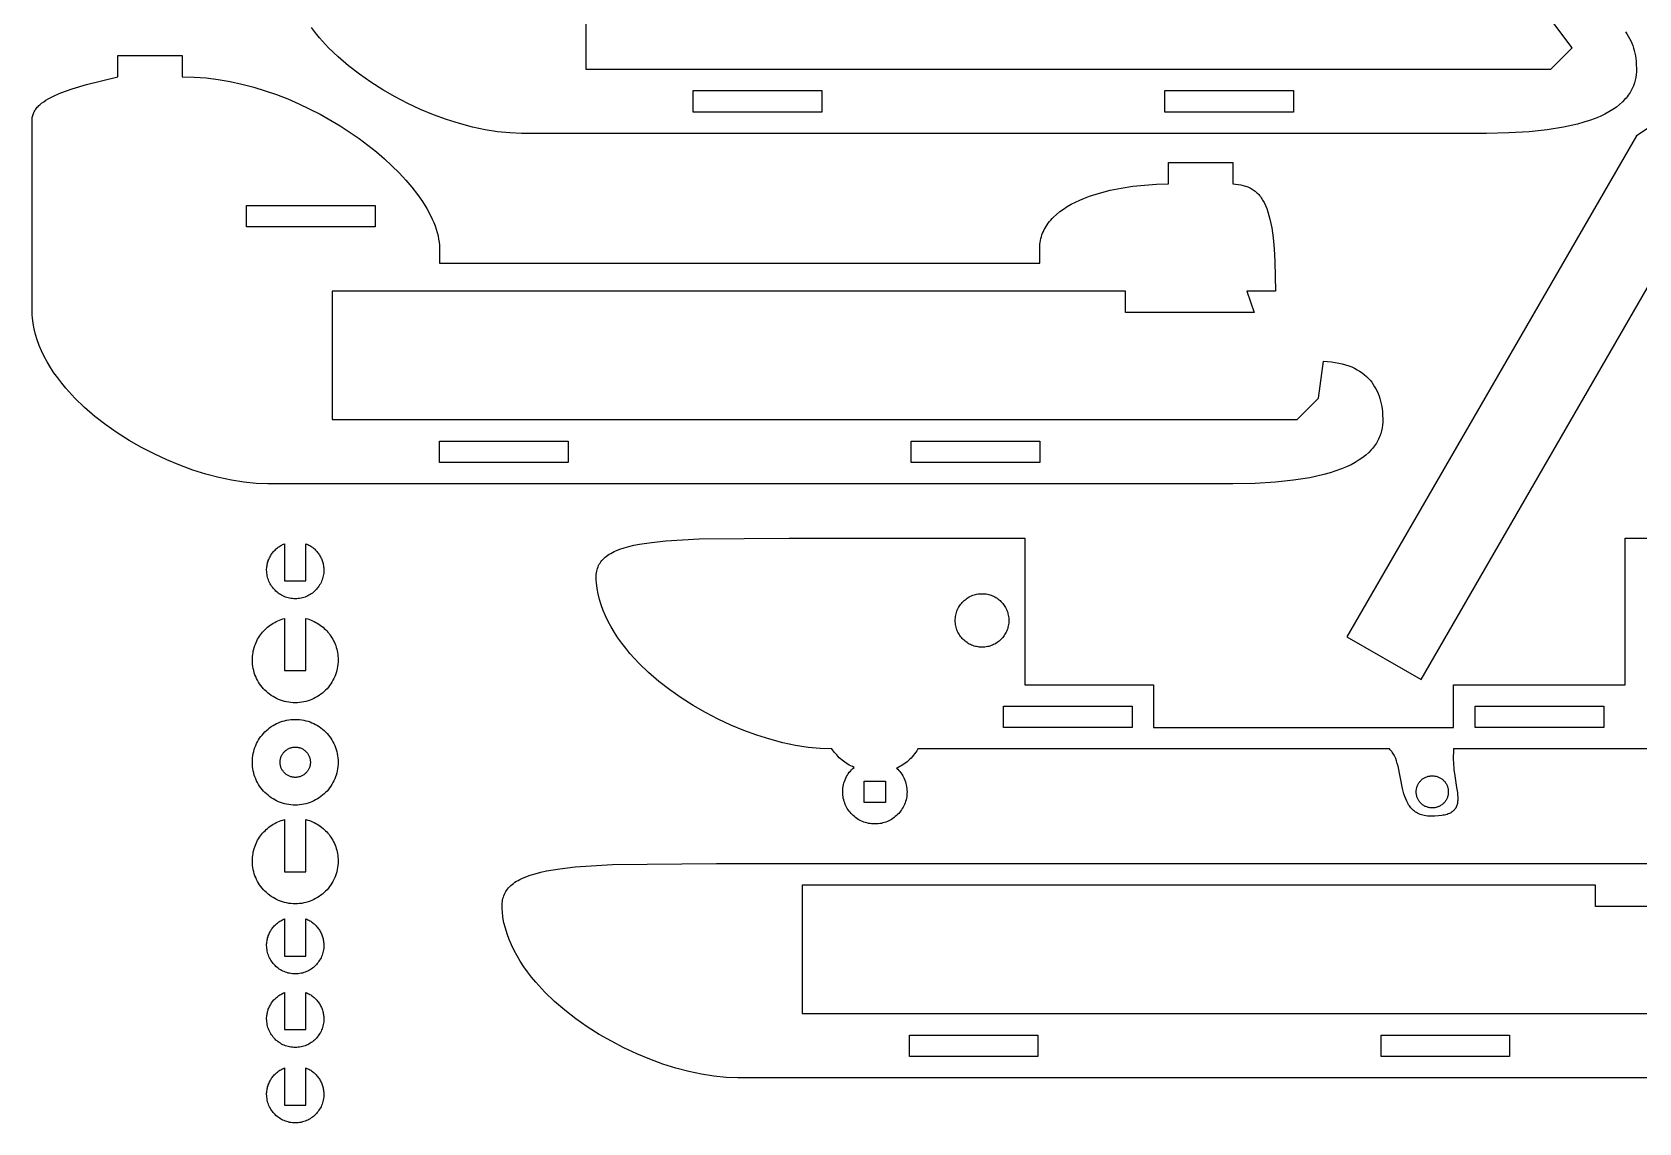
# Model space of a CAD drawing. Header units: inches. Extents: x -18 to 18, y -12.1 to 12.1.
# Drawn here: x -18.03 to -0.33, y -11.85 to 0.18 of the extents above; entities that cross this region are included whole.
import ezdxf

# ---------------------------------------------------------------- set-up
doc = ezdxf.new("R2010")
doc.units = ezdxf.units.IN
doc.header["$MEASUREMENT"] = 0
doc.layers.get('0').update_dxf_attribs({"color": 134})

msp = doc.modelspace()

# ---------------------------------------------------------------- linework, layer by layer
at = {"color": 156}
for points in [[(-1.064, 0.004), (-1.772, 0.949), (-3.19, 0.949), (-3.19, 1.185), (-11.93, 1.185), (-11.93, -0.232), (-2.717, -0.232), (-1.3, -0.232)], [(-4.804, -4.805), (-8.583, -4.805), (-9.292, -4.805), (-14.489, -4.805), (-15.434, -4.805), (-15.563, -4.801), (-15.698, -4.787), (-15.835, -4.765), (-15.976, -4.735), (-16.118, -4.697), (-16.261, -4.652), (-16.405, -4.6), (-16.547, -4.54), (-16.688, -4.474), (-16.827, -4.402), (-16.962, -4.325), (-17.094, -4.241), (-17.22, -4.153), (-17.34, -4.06), (-17.454, -3.962), (-17.56, -3.86), (-17.66, -3.751), (-17.706, -3.695), (-17.75, -3.637), (-17.792, -3.579), (-17.83, -3.52), (-17.866, -3.46), (-17.899, -3.399), (-17.928, -3.339), (-17.954, -3.278), (-17.977, -3.217), (-17.996, -3.156), (-18.011, -3.095), (-18.022, -3.035), (-18.029, -2.975), (-18.031, -2.945), (-18.032, -2.915), (-18.032, -0.789), (-18.031, -0.778), (-18.03, -0.766), (-18.028, -0.755), (-18.025, -0.744), (-18.022, -0.733), (-18.018, -0.723), (-18.014, -0.712), (-18.009, -0.702), (-18.003, -0.692), (-17.997, -0.682), (-17.99, -0.672), (-17.983, -0.663), (-17.975, -0.653), (-17.966, -0.644), (-17.957, -0.635), (-17.948, -0.626), (-17.927, -0.608), (-17.904, -0.591), (-17.88, -0.575), (-17.854, -0.559), (-17.826, -0.544), (-17.796, -0.529), (-17.733, -0.501), (-17.664, -0.475), (-17.59, -0.449), (-17.432, -0.403), (-17.087, -0.317), (-17.087, -0.081), (-16.378, -0.081), (-16.378, -0.317), (-16.246, -0.32), (-16.113, -0.33), (-15.981, -0.347), (-15.85, -0.369), (-15.72, -0.397), (-15.591, -0.431), (-15.464, -0.47), (-15.338, -0.513), (-15.214, -0.561), (-15.093, -0.613), (-14.859, -0.729), (-14.637, -0.858), (-14.43, -0.997), (-14.239, -1.145), (-14.15, -1.221), (-14.067, -1.299), (-13.988, -1.377), (-13.915, -1.456), (-13.848, -1.535), (-13.787, -1.614), (-13.732, -1.692), (-13.683, -1.77), (-13.642, -1.847), (-13.624, -1.885), (-13.607, -1.923), (-13.592, -1.96), (-13.58, -1.997), (-13.569, -2.033), (-13.56, -2.069), (-13.553, -2.105), (-13.548, -2.139), (-13.545, -2.173), (-13.544, -2.207), (-13.544, -2.37), (-6.93, -2.37), (-6.93, -2.207), (-6.929, -2.185), (-6.928, -2.163), (-6.925, -2.142), (-6.922, -2.121), (-6.917, -2.1), (-6.912, -2.08), (-6.906, -2.06), (-6.898, -2.04), (-6.89, -2.021), (-6.881, -2.002), (-6.871, -1.984), (-6.86, -1.966), (-6.848, -1.948), (-6.836, -1.93), (-6.822, -1.913), (-6.808, -1.896), (-6.793, -1.88), (-6.778, -1.864), (-6.744, -1.833), (-6.707, -1.803), (-6.668, -1.775), (-6.626, -1.748), (-6.582, -1.722), (-6.535, -1.698), (-6.487, -1.675), (-6.436, -1.654), (-6.383, -1.634), (-6.272, -1.598), (-6.154, -1.568), (-6.032, -1.543), (-5.905, -1.523), (-5.776, -1.51), (-5.645, -1.501), (-5.512, -1.498), (-5.512, -1.262), (-4.804, -1.262), (-4.804, -1.498), (-4.773, -1.5), (-4.743, -1.504), (-4.715, -1.508), (-4.688, -1.515), (-4.662, -1.522), (-4.649, -1.527), (-4.636, -1.531), (-4.624, -1.537), (-4.612, -1.542), (-4.601, -1.548), (-4.59, -1.555), (-4.578, -1.562), (-4.568, -1.57), (-4.557, -1.578), (-4.547, -1.586), (-4.537, -1.596), (-4.527, -1.605), (-4.517, -1.615), (-4.508, -1.626), (-4.499, -1.638), (-4.49, -1.65), (-4.482, -1.662), (-4.474, -1.676), (-4.458, -1.704), (-4.443, -1.735), (-4.429, -1.769), (-4.416, -1.806), (-4.404, -1.845), (-4.393, -1.888), (-4.374, -1.983), (-4.359, -2.092), (-4.347, -2.215), (-4.338, -2.353), (-4.331, -2.679), (-4.647, -2.679), (-4.567, -2.915), (-5.985, -2.915), (-5.985, -2.679), (-14.725, -2.679), (-14.725, -4.096), (-5.512, -4.096), (-4.095, -4.096), (-3.859, -3.86), (-3.805, -3.453), (-3.759, -3.456), (-3.716, -3.46), (-3.674, -3.465), (-3.634, -3.473), (-3.596, -3.481), (-3.56, -3.491), (-3.525, -3.503), (-3.492, -3.516), (-3.462, -3.53), (-3.432, -3.546), (-3.405, -3.562), (-3.379, -3.58), (-3.354, -3.599), (-3.331, -3.619), (-3.31, -3.64), (-3.29, -3.662), (-3.272, -3.685), (-3.255, -3.708), (-3.24, -3.733), (-3.226, -3.758), (-3.213, -3.784), (-3.201, -3.81), (-3.191, -3.837), (-3.182, -3.865), (-3.174, -3.893), (-3.167, -3.921), (-3.162, -3.95), (-3.158, -3.979), (-3.154, -4.008), (-3.152, -4.037), (-3.15, -4.097), (-3.151, -4.126), (-3.154, -4.157), (-3.158, -4.187), (-3.164, -4.218), (-3.173, -4.248), (-3.183, -4.279), (-3.19, -4.294), (-3.196, -4.31), (-3.204, -4.325), (-3.212, -4.34), (-3.221, -4.355), (-3.231, -4.37), (-3.241, -4.385), (-3.252, -4.4), (-3.264, -4.415), (-3.277, -4.43), (-3.305, -4.458), (-3.336, -4.487), (-3.371, -4.515), (-3.41, -4.541), (-3.453, -4.568), (-3.499, -4.593), (-3.551, -4.617), (-3.606, -4.64), (-3.666, -4.662), (-3.731, -4.683), (-3.8, -4.702), (-3.955, -4.737), (-4.132, -4.765), (-4.331, -4.786), (-4.555, -4.8)], [(-10.749, -0.468), (-9.331, -0.468), (-9.331, -0.705), (-10.749, -0.705)], [(-5.552, -0.468), (-4.135, -0.468), (-4.135, -0.705), (-5.552, -0.705)], [(-15.67, -1.734), (-14.252, -1.734), (-14.252, -1.971), (-15.67, -1.971)], [(-13.544, -4.333), (-12.126, -4.333), (-12.126, -4.569), (-13.544, -4.569)], [(-8.347, -4.333), (-6.93, -4.333), (-6.93, -4.569), (-8.347, -4.569)], [(-15.251, -5.465), (-15.251, -5.874), (-15.015, -5.874), (-15.015, -5.465), (-15.004, -5.469), (-14.993, -5.474), (-14.983, -5.479), (-14.973, -5.485), (-14.963, -5.491), (-14.954, -5.497), (-14.944, -5.504), (-14.935, -5.511), (-14.926, -5.518), (-14.918, -5.526), (-14.91, -5.534), (-14.902, -5.542), (-14.894, -5.551), (-14.887, -5.56), (-14.88, -5.569), (-14.873, -5.578), (-14.867, -5.588), (-14.861, -5.597), (-14.855, -5.607), (-14.85, -5.618), (-14.845, -5.628), (-14.84, -5.639), (-14.836, -5.65), (-14.832, -5.661), (-14.829, -5.672), (-14.826, -5.684), (-14.824, -5.695), (-14.822, -5.707), (-14.82, -5.719), (-14.819, -5.731), (-14.818, -5.743), (-14.818, -5.756), (-14.818, -5.772), (-14.819, -5.788), (-14.822, -5.804), (-14.824, -5.819), (-14.828, -5.834), (-14.832, -5.849), (-14.837, -5.864), (-14.843, -5.878), (-14.849, -5.892), (-14.856, -5.906), (-14.864, -5.919), (-14.872, -5.932), (-14.88, -5.944), (-14.89, -5.956), (-14.9, -5.967), (-14.91, -5.978), (-14.921, -5.989), (-14.933, -5.999), (-14.944, -6.008), (-14.957, -6.017), (-14.97, -6.025), (-14.983, -6.033), (-14.996, -6.04), (-15.01, -6.046), (-15.025, -6.052), (-15.039, -6.056), (-15.054, -6.061), (-15.069, -6.064), (-15.085, -6.067), (-15.101, -6.069), (-15.117, -6.07), (-15.133, -6.071), (-15.149, -6.07), (-15.165, -6.069), (-15.181, -6.067), (-15.196, -6.064), (-15.211, -6.061), (-15.226, -6.056), (-15.241, -6.052), (-15.255, -6.046), (-15.269, -6.04), (-15.283, -6.033), (-15.296, -6.025), (-15.309, -6.017), (-15.321, -6.008), (-15.333, -5.999), (-15.345, -5.989), (-15.355, -5.978), (-15.366, -5.967), (-15.376, -5.956), (-15.385, -5.944), (-15.394, -5.932), (-15.402, -5.919), (-15.41, -5.906), (-15.417, -5.892), (-15.423, -5.878), (-15.429, -5.864), (-15.434, -5.849), (-15.438, -5.834), (-15.441, -5.819), (-15.444, -5.804), (-15.446, -5.788), (-15.447, -5.772), (-15.448, -5.756), (-15.448, -5.743), (-15.447, -5.731), (-15.446, -5.719), (-15.444, -5.707), (-15.442, -5.695), (-15.44, -5.684), (-15.437, -5.672), (-15.433, -5.661), (-15.43, -5.65), (-15.425, -5.639), (-15.421, -5.628), (-15.416, -5.618), (-15.411, -5.607), (-15.405, -5.597), (-15.399, -5.588), (-15.393, -5.578), (-15.386, -5.569), (-15.379, -5.56), (-15.372, -5.551), (-15.364, -5.542), (-15.356, -5.534), (-15.348, -5.526), (-15.339, -5.518), (-15.33, -5.511), (-15.321, -5.504), (-15.312, -5.497), (-15.302, -5.491), (-15.293, -5.485), (-15.282, -5.479), (-15.272, -5.474), (-15.262, -5.469)], [(-7.861, -6.31), (-7.86, -6.295), (-7.859, -6.28), (-7.857, -6.265), (-7.855, -6.251), (-7.851, -6.236), (-7.847, -6.222), (-7.843, -6.209), (-7.838, -6.195), (-7.832, -6.182), (-7.825, -6.169), (-7.818, -6.157), (-7.81, -6.145), (-7.802, -6.133), (-7.793, -6.122), (-7.784, -6.112), (-7.774, -6.101), (-7.764, -6.092), (-7.753, -6.082), (-7.742, -6.074), (-7.73, -6.065), (-7.719, -6.058), (-7.706, -6.05), (-7.693, -6.044), (-7.68, -6.038), (-7.667, -6.033), (-7.653, -6.028), (-7.639, -6.024), (-7.625, -6.021), (-7.61, -6.018), (-7.596, -6.016), (-7.581, -6.015), (-7.565, -6.015), (-7.55, -6.015), (-7.535, -6.016), (-7.521, -6.018), (-7.506, -6.021), (-7.492, -6.024), (-7.478, -6.028), (-7.464, -6.033), (-7.451, -6.038), (-7.438, -6.044), (-7.425, -6.05), (-7.412, -6.058), (-7.4, -6.065), (-7.389, -6.074), (-7.378, -6.082), (-7.367, -6.092), (-7.357, -6.101), (-7.347, -6.112), (-7.338, -6.122), (-7.329, -6.133), (-7.321, -6.145), (-7.313, -6.157), (-7.306, -6.169), (-7.299, -6.182), (-7.293, -6.195), (-7.288, -6.209), (-7.283, -6.222), (-7.28, -6.236), (-7.276, -6.251), (-7.274, -6.265), (-7.272, -6.28), (-7.271, -6.295), (-7.27, -6.31), (-7.271, -6.325), (-7.272, -6.34), (-7.274, -6.355), (-7.276, -6.37), (-7.28, -6.384), (-7.283, -6.398), (-7.288, -6.412), (-7.293, -6.425), (-7.299, -6.438), (-7.306, -6.451), (-7.313, -6.463), (-7.321, -6.475), (-7.329, -6.487), (-7.338, -6.498), (-7.347, -6.509), (-7.357, -6.519), (-7.367, -6.529), (-7.378, -6.538), (-7.389, -6.547), (-7.4, -6.555), (-7.412, -6.563), (-7.425, -6.57), (-7.438, -6.576), (-7.451, -6.582), (-7.464, -6.587), (-7.478, -6.592), (-7.492, -6.596), (-7.506, -6.599), (-7.521, -6.602), (-7.535, -6.604), (-7.55, -6.605), (-7.565, -6.605), (-7.581, -6.605), (-7.596, -6.604), (-7.61, -6.602), (-7.625, -6.599), (-7.639, -6.596), (-7.653, -6.592), (-7.667, -6.587), (-7.68, -6.582), (-7.693, -6.576), (-7.706, -6.57), (-7.719, -6.563), (-7.73, -6.555), (-7.742, -6.547), (-7.753, -6.538), (-7.764, -6.529), (-7.774, -6.519), (-7.784, -6.509), (-7.793, -6.498), (-7.802, -6.487), (-7.81, -6.475), (-7.818, -6.463), (-7.825, -6.451), (-7.832, -6.438), (-7.838, -6.425), (-7.843, -6.412), (-7.847, -6.398), (-7.851, -6.384), (-7.855, -6.37), (-7.857, -6.355), (-7.859, -6.34), (-7.86, -6.325)], [(-15.251, -6.289), (-15.251, -6.863), (-15.015, -6.863), (-15.015, -6.289), (-14.996, -6.294), (-14.977, -6.3), (-14.959, -6.307), (-14.941, -6.314), (-14.923, -6.323), (-14.906, -6.331), (-14.89, -6.341), (-14.873, -6.351), (-14.858, -6.362), (-14.842, -6.373), (-14.827, -6.385), (-14.813, -6.398), (-14.799, -6.411), (-14.786, -6.425), (-14.773, -6.439), (-14.761, -6.454), (-14.75, -6.469), (-14.739, -6.485), (-14.728, -6.501), (-14.719, -6.518), (-14.71, -6.535), (-14.702, -6.552), (-14.694, -6.57), (-14.687, -6.588), (-14.681, -6.607), (-14.676, -6.626), (-14.671, -6.645), (-14.667, -6.665), (-14.664, -6.684), (-14.662, -6.704), (-14.661, -6.725), (-14.66, -6.745), (-14.661, -6.769), (-14.663, -6.793), (-14.666, -6.817), (-14.67, -6.84), (-14.675, -6.863), (-14.682, -6.886), (-14.689, -6.908), (-14.698, -6.929), (-14.707, -6.95), (-14.717, -6.97), (-14.729, -6.99), (-14.741, -7.009), (-14.754, -7.028), (-14.768, -7.046), (-14.783, -7.063), (-14.799, -7.079), (-14.815, -7.095), (-14.832, -7.11), (-14.85, -7.124), (-14.869, -7.137), (-14.888, -7.149), (-14.908, -7.161), (-14.928, -7.171), (-14.949, -7.18), (-14.97, -7.189), (-14.992, -7.196), (-15.015, -7.203), (-15.038, -7.208), (-15.061, -7.212), (-15.085, -7.215), (-15.109, -7.217), (-15.133, -7.218), (-15.157, -7.217), (-15.181, -7.215), (-15.205, -7.212), (-15.228, -7.208), (-15.251, -7.203), (-15.273, -7.196), (-15.295, -7.189), (-15.317, -7.18), (-15.338, -7.171), (-15.358, -7.161), (-15.378, -7.149), (-15.397, -7.137), (-15.415, -7.124), (-15.433, -7.11), (-15.45, -7.095), (-15.467, -7.079), (-15.482, -7.063), (-15.497, -7.046), (-15.511, -7.028), (-15.525, -7.009), (-15.537, -6.99), (-15.548, -6.97), (-15.559, -6.95), (-15.568, -6.929), (-15.577, -6.908), (-15.584, -6.886), (-15.59, -6.863), (-15.596, -6.84), (-15.6, -6.817), (-15.603, -6.793), (-15.605, -6.769), (-15.605, -6.745), (-15.605, -6.725), (-15.604, -6.704), (-15.601, -6.684), (-15.598, -6.665), (-15.595, -6.645), (-15.59, -6.626), (-15.585, -6.607), (-15.579, -6.588), (-15.572, -6.57), (-15.564, -6.552), (-15.556, -6.535), (-15.547, -6.518), (-15.537, -6.501), (-15.527, -6.485), (-15.516, -6.469), (-15.505, -6.454), (-15.492, -6.439), (-15.48, -6.425), (-15.466, -6.411), (-15.453, -6.398), (-15.438, -6.385), (-15.423, -6.373), (-15.408, -6.362), (-15.392, -6.351), (-15.376, -6.341), (-15.359, -6.331), (-15.342, -6.323), (-15.325, -6.314), (-15.307, -6.307), (-15.289, -6.3), (-15.27, -6.294)], [(-7.329, -7.255), (-5.912, -7.255), (-5.912, -7.491), (-7.329, -7.491)], [(-2.132, -7.255), (-0.715, -7.255), (-0.715, -7.491), (-2.132, -7.491)], [(-15.133, -8.346), (-15.157, -8.345), (-15.181, -8.343), (-15.205, -8.34), (-15.228, -8.336), (-15.251, -8.331), (-15.273, -8.324), (-15.295, -8.317), (-15.317, -8.308), (-15.338, -8.299), (-15.358, -8.289), (-15.378, -8.277), (-15.397, -8.265), (-15.415, -8.252), (-15.433, -8.238), (-15.45, -8.223), (-15.467, -8.207), (-15.482, -8.191), (-15.497, -8.174), (-15.511, -8.156), (-15.525, -8.137), (-15.537, -8.118), (-15.548, -8.098), (-15.559, -8.078), (-15.568, -8.057), (-15.577, -8.035), (-15.584, -8.014), (-15.59, -7.991), (-15.596, -7.968), (-15.6, -7.945), (-15.603, -7.921), (-15.605, -7.897), (-15.605, -7.873), (-15.605, -7.849), (-15.603, -7.825), (-15.6, -7.801), (-15.596, -7.778), (-15.59, -7.755), (-15.584, -7.733), (-15.577, -7.711), (-15.568, -7.689), (-15.559, -7.668), (-15.548, -7.648), (-15.537, -7.628), (-15.525, -7.609), (-15.511, -7.591), (-15.497, -7.573), (-15.482, -7.556), (-15.467, -7.539), (-15.45, -7.524), (-15.433, -7.509), (-15.415, -7.495), (-15.397, -7.481), (-15.378, -7.469), (-15.358, -7.458), (-15.338, -7.447), (-15.317, -7.438), (-15.295, -7.429), (-15.273, -7.422), (-15.251, -7.416), (-15.228, -7.41), (-15.205, -7.406), (-15.181, -7.403), (-15.157, -7.401), (-15.133, -7.401), (-15.109, -7.401), (-15.085, -7.403), (-15.061, -7.406), (-15.038, -7.41), (-15.015, -7.416), (-14.992, -7.422), (-14.97, -7.429), (-14.949, -7.438), (-14.928, -7.447), (-14.908, -7.458), (-14.888, -7.469), (-14.869, -7.481), (-14.85, -7.495), (-14.832, -7.509), (-14.815, -7.524), (-14.799, -7.539), (-14.783, -7.556), (-14.768, -7.573), (-14.754, -7.591), (-14.741, -7.609), (-14.729, -7.628), (-14.717, -7.648), (-14.707, -7.668), (-14.698, -7.689), (-14.689, -7.711), (-14.682, -7.733), (-14.675, -7.755), (-14.67, -7.778), (-14.666, -7.801), (-14.663, -7.825), (-14.661, -7.849), (-14.66, -7.873), (-14.661, -7.897), (-14.663, -7.921), (-14.666, -7.945), (-14.67, -7.968), (-14.675, -7.991), (-14.682, -8.014), (-14.689, -8.035), (-14.698, -8.057), (-14.707, -8.078), (-14.717, -8.098), (-14.729, -8.118), (-14.741, -8.137), (-14.754, -8.156), (-14.768, -8.174), (-14.783, -8.191), (-14.799, -8.207), (-14.815, -8.223), (-14.832, -8.238), (-14.85, -8.252), (-14.869, -8.265), (-14.888, -8.277), (-14.908, -8.289), (-14.928, -8.299), (-14.949, -8.308), (-14.97, -8.317), (-14.992, -8.324), (-15.015, -8.331), (-15.038, -8.336), (-15.061, -8.34), (-15.085, -8.343), (-15.109, -8.345)], [(-15.133, -8.04), (-15.141, -8.04), (-15.15, -8.039), (-15.158, -8.038), (-15.166, -8.037), (-15.175, -8.035), (-15.182, -8.033), (-15.19, -8.03), (-15.198, -8.027), (-15.205, -8.024), (-15.212, -8.02), (-15.219, -8.016), (-15.226, -8.012), (-15.233, -8.007), (-15.239, -8.002), (-15.245, -7.997), (-15.251, -7.991), (-15.256, -7.985), (-15.262, -7.979), (-15.267, -7.973), (-15.271, -7.966), (-15.276, -7.96), (-15.28, -7.953), (-15.283, -7.946), (-15.287, -7.938), (-15.29, -7.931), (-15.292, -7.923), (-15.295, -7.915), (-15.296, -7.907), (-15.298, -7.899), (-15.299, -7.89), (-15.3, -7.882), (-15.3, -7.873), (-15.3, -7.865), (-15.299, -7.856), (-15.298, -7.848), (-15.296, -7.839), (-15.295, -7.831), (-15.292, -7.823), (-15.29, -7.816), (-15.287, -7.808), (-15.283, -7.801), (-15.28, -7.794), (-15.276, -7.787), (-15.271, -7.78), (-15.267, -7.773), (-15.262, -7.767), (-15.256, -7.761), (-15.251, -7.755), (-15.245, -7.75), (-15.239, -7.744), (-15.233, -7.739), (-15.226, -7.735), (-15.219, -7.73), (-15.212, -7.726), (-15.205, -7.723), (-15.198, -7.719), (-15.19, -7.716), (-15.182, -7.714), (-15.175, -7.711), (-15.166, -7.709), (-15.158, -7.708), (-15.15, -7.707), (-15.141, -7.706), (-15.133, -7.706), (-15.124, -7.706), (-15.116, -7.707), (-15.107, -7.708), (-15.099, -7.709), (-15.091, -7.711), (-15.083, -7.714), (-15.075, -7.716), (-15.068, -7.719), (-15.06, -7.723), (-15.053, -7.726), (-15.046, -7.73), (-15.039, -7.735), (-15.033, -7.739), (-15.027, -7.744), (-15.021, -7.75), (-15.015, -7.755), (-15.009, -7.761), (-15.004, -7.767), (-14.999, -7.773), (-14.994, -7.78), (-14.99, -7.787), (-14.986, -7.794), (-14.982, -7.801), (-14.979, -7.808), (-14.976, -7.816), (-14.973, -7.823), (-14.971, -7.831), (-14.969, -7.839), (-14.968, -7.848), (-14.967, -7.856), (-14.966, -7.865), (-14.966, -7.873), (-14.966, -7.882), (-14.967, -7.89), (-14.968, -7.899), (-14.969, -7.907), (-14.971, -7.915), (-14.973, -7.923), (-14.976, -7.931), (-14.979, -7.938), (-14.982, -7.946), (-14.986, -7.953), (-14.99, -7.96), (-14.994, -7.966), (-14.999, -7.973), (-15.004, -7.979), (-15.009, -7.985), (-15.015, -7.991), (-15.021, -7.997), (-15.027, -8.002), (-15.033, -8.007), (-15.039, -8.012), (-15.046, -8.016), (-15.053, -8.02), (-15.06, -8.024), (-15.068, -8.027), (-15.075, -8.03), (-15.083, -8.033), (-15.091, -8.035), (-15.099, -8.037), (-15.107, -8.038), (-15.116, -8.039), (-15.124, -8.04)], [(-8.865, -8.082), (-8.628, -8.082), (-8.628, -8.318), (-8.865, -8.318)], [(-2.782, -8.2), (-2.782, -8.191), (-2.781, -8.182), (-2.78, -8.173), (-2.778, -8.164), (-2.776, -8.156), (-2.774, -8.147), (-2.771, -8.139), (-2.768, -8.131), (-2.765, -8.123), (-2.761, -8.115), (-2.756, -8.108), (-2.752, -8.101), (-2.747, -8.094), (-2.742, -8.087), (-2.736, -8.081), (-2.73, -8.075), (-2.724, -8.069), (-2.718, -8.063), (-2.711, -8.058), (-2.704, -8.053), (-2.697, -8.048), (-2.689, -8.044), (-2.682, -8.04), (-2.674, -8.037), (-2.666, -8.033), (-2.657, -8.031), (-2.649, -8.028), (-2.641, -8.026), (-2.632, -8.025), (-2.623, -8.024), (-2.614, -8.023), (-2.605, -8.023), (-2.596, -8.023), (-2.587, -8.024), (-2.578, -8.025), (-2.569, -8.026), (-2.561, -8.028), (-2.552, -8.031), (-2.544, -8.033), (-2.536, -8.037), (-2.528, -8.04), (-2.52, -8.044), (-2.513, -8.048), (-2.506, -8.053), (-2.499, -8.058), (-2.492, -8.063), (-2.486, -8.069), (-2.48, -8.075), (-2.474, -8.081), (-2.468, -8.087), (-2.463, -8.094), (-2.458, -8.101), (-2.453, -8.108), (-2.449, -8.115), (-2.445, -8.123), (-2.442, -8.131), (-2.438, -8.139), (-2.436, -8.147), (-2.433, -8.156), (-2.431, -8.164), (-2.43, -8.173), (-2.429, -8.182), (-2.428, -8.191), (-2.428, -8.2), (-2.428, -8.209), (-2.429, -8.218), (-2.43, -8.227), (-2.431, -8.236), (-2.433, -8.244), (-2.436, -8.253), (-2.438, -8.261), (-2.442, -8.269), (-2.445, -8.277), (-2.449, -8.284), (-2.453, -8.292), (-2.458, -8.299), (-2.463, -8.306), (-2.468, -8.313), (-2.474, -8.319), (-2.48, -8.325), (-2.486, -8.331), (-2.492, -8.337), (-2.499, -8.342), (-2.506, -8.347), (-2.513, -8.351), (-2.52, -8.356), (-2.528, -8.36), (-2.536, -8.363), (-2.544, -8.366), (-2.552, -8.369), (-2.561, -8.371), (-2.569, -8.373), (-2.578, -8.375), (-2.587, -8.376), (-2.596, -8.377), (-2.605, -8.377), (-2.614, -8.377), (-2.623, -8.376), (-2.632, -8.375), (-2.641, -8.373), (-2.649, -8.371), (-2.657, -8.369), (-2.666, -8.366), (-2.674, -8.363), (-2.682, -8.36), (-2.689, -8.356), (-2.697, -8.351), (-2.704, -8.347), (-2.711, -8.342), (-2.718, -8.337), (-2.724, -8.331), (-2.73, -8.325), (-2.736, -8.319), (-2.742, -8.313), (-2.747, -8.306), (-2.752, -8.299), (-2.756, -8.292), (-2.761, -8.284), (-2.765, -8.277), (-2.768, -8.269), (-2.771, -8.261), (-2.774, -8.253), (-2.776, -8.244), (-2.778, -8.236), (-2.78, -8.227), (-2.781, -8.218), (-2.782, -8.209)], [(-15.251, -8.506), (-15.251, -9.08), (-15.015, -9.08), (-15.015, -8.506), (-14.996, -8.511), (-14.977, -8.517), (-14.959, -8.523), (-14.941, -8.531), (-14.923, -8.539), (-14.906, -8.548), (-14.89, -8.557), (-14.873, -8.567), (-14.858, -8.578), (-14.842, -8.59), (-14.827, -8.602), (-14.813, -8.614), (-14.799, -8.628), (-14.786, -8.641), (-14.773, -8.656), (-14.761, -8.67), (-14.75, -8.686), (-14.739, -8.701), (-14.728, -8.718), (-14.719, -8.734), (-14.71, -8.751), (-14.702, -8.769), (-14.694, -8.787), (-14.687, -8.805), (-14.681, -8.823), (-14.676, -8.842), (-14.671, -8.861), (-14.667, -8.881), (-14.664, -8.901), (-14.662, -8.921), (-14.661, -8.941), (-14.66, -8.962), (-14.661, -8.986), (-14.663, -9.01), (-14.666, -9.033), (-14.67, -9.057), (-14.675, -9.08), (-14.682, -9.102), (-14.689, -9.124), (-14.698, -9.145), (-14.707, -9.166), (-14.717, -9.187), (-14.729, -9.206), (-14.741, -9.226), (-14.754, -9.244), (-14.768, -9.262), (-14.783, -9.279), (-14.799, -9.295), (-14.815, -9.311), (-14.832, -9.326), (-14.85, -9.34), (-14.869, -9.353), (-14.888, -9.366), (-14.908, -9.377), (-14.928, -9.387), (-14.949, -9.397), (-14.97, -9.405), (-14.992, -9.413), (-15.015, -9.419), (-15.038, -9.424), (-15.061, -9.429), (-15.085, -9.432), (-15.109, -9.433), (-15.133, -9.434), (-15.157, -9.433), (-15.181, -9.432), (-15.205, -9.429), (-15.228, -9.424), (-15.251, -9.419), (-15.273, -9.413), (-15.295, -9.405), (-15.317, -9.397), (-15.338, -9.387), (-15.358, -9.377), (-15.378, -9.366), (-15.397, -9.353), (-15.415, -9.34), (-15.433, -9.326), (-15.45, -9.311), (-15.467, -9.295), (-15.482, -9.279), (-15.497, -9.262), (-15.511, -9.244), (-15.525, -9.226), (-15.537, -9.206), (-15.548, -9.187), (-15.559, -9.166), (-15.568, -9.145), (-15.577, -9.124), (-15.584, -9.102), (-15.59, -9.08), (-15.596, -9.057), (-15.6, -9.033), (-15.603, -9.01), (-15.605, -8.986), (-15.605, -8.962), (-15.605, -8.941), (-15.604, -8.921), (-15.601, -8.901), (-15.598, -8.881), (-15.595, -8.861), (-15.59, -8.842), (-15.585, -8.823), (-15.579, -8.805), (-15.572, -8.787), (-15.564, -8.769), (-15.556, -8.751), (-15.547, -8.734), (-15.537, -8.718), (-15.527, -8.701), (-15.516, -8.686), (-15.505, -8.67), (-15.492, -8.656), (-15.48, -8.641), (-15.466, -8.628), (-15.453, -8.614), (-15.438, -8.602), (-15.423, -8.59), (-15.408, -8.578), (-15.392, -8.567), (-15.376, -8.557), (-15.359, -8.548), (-15.342, -8.539), (-15.325, -8.531), (-15.307, -8.523), (-15.289, -8.517), (-15.27, -8.511)], [(-15.251, -9.601), (-15.251, -10.01), (-15.015, -10.01), (-15.015, -9.601), (-15.004, -9.605), (-14.993, -9.61), (-14.983, -9.615), (-14.973, -9.621), (-14.963, -9.627), (-14.954, -9.633), (-14.944, -9.64), (-14.935, -9.647), (-14.926, -9.654), (-14.918, -9.662), (-14.91, -9.67), (-14.902, -9.678), (-14.894, -9.687), (-14.887, -9.695), (-14.88, -9.705), (-14.873, -9.714), (-14.867, -9.723), (-14.861, -9.733), (-14.855, -9.743), (-14.85, -9.754), (-14.845, -9.764), (-14.84, -9.775), (-14.836, -9.786), (-14.832, -9.797), (-14.829, -9.808), (-14.826, -9.82), (-14.824, -9.831), (-14.822, -9.843), (-14.82, -9.855), (-14.819, -9.867), (-14.818, -9.879), (-14.818, -9.892), (-14.818, -9.908), (-14.819, -9.924), (-14.822, -9.94), (-14.824, -9.955), (-14.828, -9.97), (-14.832, -9.985), (-14.837, -10), (-14.843, -10.014), (-14.849, -10.028), (-14.856, -10.042), (-14.864, -10.055), (-14.872, -10.068), (-14.88, -10.08), (-14.89, -10.092), (-14.9, -10.103), (-14.91, -10.114), (-14.921, -10.125), (-14.933, -10.135), (-14.944, -10.144), (-14.957, -10.153), (-14.97, -10.161), (-14.983, -10.169), (-14.996, -10.175), (-15.01, -10.182), (-15.025, -10.187), (-15.039, -10.192), (-15.054, -10.197), (-15.069, -10.2), (-15.085, -10.203), (-15.101, -10.205), (-15.117, -10.206), (-15.133, -10.207), (-15.149, -10.206), (-15.165, -10.205), (-15.181, -10.203), (-15.196, -10.2), (-15.211, -10.197), (-15.226, -10.192), (-15.241, -10.187), (-15.255, -10.182), (-15.269, -10.175), (-15.283, -10.169), (-15.296, -10.161), (-15.309, -10.153), (-15.321, -10.144), (-15.333, -10.135), (-15.345, -10.125), (-15.355, -10.114), (-15.366, -10.103), (-15.376, -10.092), (-15.385, -10.08), (-15.394, -10.068), (-15.402, -10.055), (-15.41, -10.042), (-15.417, -10.028), (-15.423, -10.014), (-15.429, -10), (-15.434, -9.985), (-15.438, -9.97), (-15.441, -9.955), (-15.444, -9.94), (-15.446, -9.924), (-15.447, -9.908), (-15.448, -9.892), (-15.448, -9.879), (-15.447, -9.867), (-15.446, -9.855), (-15.444, -9.843), (-15.442, -9.831), (-15.44, -9.82), (-15.437, -9.808), (-15.433, -9.797), (-15.43, -9.786), (-15.425, -9.775), (-15.421, -9.764), (-15.416, -9.754), (-15.411, -9.743), (-15.405, -9.733), (-15.399, -9.723), (-15.393, -9.714), (-15.386, -9.705), (-15.379, -9.695), (-15.372, -9.687), (-15.364, -9.678), (-15.356, -9.67), (-15.348, -9.662), (-15.339, -9.654), (-15.33, -9.647), (-15.321, -9.64), (-15.312, -9.633), (-15.302, -9.627), (-15.293, -9.621), (-15.282, -9.615), (-15.272, -9.61), (-15.262, -9.605)], [(-15.251, -10.412), (-15.251, -10.821), (-15.015, -10.821), (-15.015, -10.412), (-15.004, -10.416), (-14.993, -10.421), (-14.983, -10.427), (-14.973, -10.432), (-14.963, -10.438), (-14.954, -10.445), (-14.944, -10.451), (-14.935, -10.458), (-14.926, -10.466), (-14.918, -10.473), (-14.91, -10.481), (-14.902, -10.489), (-14.894, -10.498), (-14.887, -10.507), (-14.88, -10.516), (-14.873, -10.525), (-14.867, -10.535), (-14.861, -10.545), (-14.855, -10.555), (-14.85, -10.565), (-14.845, -10.576), (-14.84, -10.586), (-14.836, -10.597), (-14.832, -10.608), (-14.829, -10.62), (-14.826, -10.631), (-14.824, -10.643), (-14.822, -10.654), (-14.82, -10.666), (-14.819, -10.678), (-14.818, -10.691), (-14.818, -10.703), (-14.818, -10.719), (-14.819, -10.735), (-14.822, -10.751), (-14.824, -10.766), (-14.828, -10.782), (-14.832, -10.797), (-14.837, -10.811), (-14.843, -10.825), (-14.849, -10.839), (-14.856, -10.853), (-14.864, -10.866), (-14.872, -10.879), (-14.88, -10.891), (-14.89, -10.903), (-14.9, -10.915), (-14.91, -10.926), (-14.921, -10.936), (-14.933, -10.946), (-14.944, -10.955), (-14.957, -10.964), (-14.97, -10.972), (-14.983, -10.98), (-14.996, -10.987), (-15.01, -10.993), (-15.025, -10.999), (-15.039, -11.004), (-15.054, -11.008), (-15.069, -11.012), (-15.085, -11.014), (-15.101, -11.016), (-15.117, -11.018), (-15.133, -11.018), (-15.149, -11.018), (-15.165, -11.016), (-15.181, -11.014), (-15.196, -11.012), (-15.211, -11.008), (-15.226, -11.004), (-15.241, -10.999), (-15.255, -10.993), (-15.269, -10.987), (-15.283, -10.98), (-15.296, -10.972), (-15.309, -10.964), (-15.321, -10.955), (-15.333, -10.946), (-15.345, -10.936), (-15.355, -10.926), (-15.366, -10.915), (-15.376, -10.903), (-15.385, -10.891), (-15.394, -10.879), (-15.402, -10.866), (-15.41, -10.853), (-15.417, -10.839), (-15.423, -10.825), (-15.429, -10.811), (-15.434, -10.797), (-15.438, -10.782), (-15.441, -10.766), (-15.444, -10.751), (-15.446, -10.735), (-15.447, -10.719), (-15.448, -10.703), (-15.448, -10.691), (-15.447, -10.678), (-15.446, -10.666), (-15.444, -10.654), (-15.442, -10.643), (-15.44, -10.631), (-15.437, -10.62), (-15.433, -10.608), (-15.43, -10.597), (-15.425, -10.586), (-15.421, -10.576), (-15.416, -10.565), (-15.411, -10.555), (-15.405, -10.545), (-15.399, -10.535), (-15.393, -10.525), (-15.386, -10.516), (-15.379, -10.507), (-15.372, -10.498), (-15.364, -10.489), (-15.356, -10.481), (-15.348, -10.473), (-15.339, -10.466), (-15.33, -10.458), (-15.321, -10.451), (-15.312, -10.445), (-15.302, -10.438), (-15.293, -10.432), (-15.282, -10.427), (-15.272, -10.421), (-15.262, -10.416)], [(-8.366, -10.881), (-6.949, -10.881), (-6.949, -11.117), (-8.366, -11.117)], [(-3.169, -10.881), (-1.752, -10.881), (-1.752, -11.117), (-3.169, -11.117)], [(-15.251, -11.243), (-15.251, -11.652), (-15.015, -11.652), (-15.015, -11.243), (-15.004, -11.248), (-14.993, -11.252), (-14.983, -11.258), (-14.973, -11.263), (-14.963, -11.269), (-14.954, -11.276), (-14.944, -11.282), (-14.935, -11.289), (-14.926, -11.297), (-14.918, -11.304), (-14.91, -11.312), (-14.902, -11.321), (-14.894, -11.329), (-14.887, -11.338), (-14.88, -11.347), (-14.873, -11.356), (-14.867, -11.366), (-14.861, -11.376), (-14.855, -11.386), (-14.85, -11.396), (-14.845, -11.407), (-14.84, -11.417), (-14.836, -11.428), (-14.832, -11.439), (-14.829, -11.451), (-14.826, -11.462), (-14.824, -11.474), (-14.822, -11.486), (-14.82, -11.498), (-14.819, -11.51), (-14.818, -11.522), (-14.818, -11.534), (-14.818, -11.55), (-14.819, -11.566), (-14.822, -11.582), (-14.824, -11.598), (-14.828, -11.613), (-14.832, -11.628), (-14.837, -11.642), (-14.843, -11.657), (-14.849, -11.671), (-14.856, -11.684), (-14.864, -11.697), (-14.872, -11.71), (-14.88, -11.722), (-14.89, -11.734), (-14.9, -11.746), (-14.91, -11.757), (-14.921, -11.767), (-14.933, -11.777), (-14.944, -11.786), (-14.957, -11.795), (-14.97, -11.803), (-14.983, -11.811), (-14.996, -11.818), (-15.01, -11.824), (-15.025, -11.83), (-15.039, -11.835), (-15.054, -11.839), (-15.069, -11.843), (-15.085, -11.845), (-15.101, -11.847), (-15.117, -11.849), (-15.133, -11.849), (-15.149, -11.849), (-15.165, -11.847), (-15.181, -11.845), (-15.196, -11.843), (-15.211, -11.839), (-15.226, -11.835), (-15.241, -11.83), (-15.255, -11.824), (-15.269, -11.818), (-15.283, -11.811), (-15.296, -11.803), (-15.309, -11.795), (-15.321, -11.786), (-15.333, -11.777), (-15.345, -11.767), (-15.355, -11.757), (-15.366, -11.746), (-15.376, -11.734), (-15.385, -11.722), (-15.394, -11.71), (-15.402, -11.697), (-15.41, -11.684), (-15.417, -11.671), (-15.423, -11.657), (-15.429, -11.642), (-15.434, -11.628), (-15.438, -11.613), (-15.441, -11.598), (-15.444, -11.582), (-15.446, -11.566), (-15.447, -11.55), (-15.448, -11.534), (-15.448, -11.522), (-15.447, -11.51), (-15.446, -11.498), (-15.444, -11.486), (-15.442, -11.474), (-15.44, -11.462), (-15.437, -11.451), (-15.433, -11.439), (-15.43, -11.428), (-15.425, -11.417), (-15.421, -11.407), (-15.416, -11.396), (-15.411, -11.386), (-15.405, -11.376), (-15.399, -11.366), (-15.393, -11.356), (-15.386, -11.347), (-15.379, -11.338), (-15.372, -11.329), (-15.364, -11.321), (-15.356, -11.312), (-15.348, -11.304), (-15.339, -11.297), (-15.33, -11.289), (-15.321, -11.282), (-15.312, -11.276), (-15.302, -11.269), (-15.293, -11.263), (-15.282, -11.258), (-15.272, -11.252), (-15.262, -11.248)]]:
    msp.add_lwpolyline(points, close=True, dxfattribs=at)
for points in [[(-0.477, 0.179), (-0.46, 0.156), (-0.445, 0.131), (-0.43, 0.106), (-0.418, 0.081), (-0.406, 0.054), (-0.396, 0.027), (-0.387, 0), (-0.379, -0.028), (-0.372, -0.057), (-0.367, -0.085), (-0.362, -0.114), (-0.359, -0.144), (-0.357, -0.173), (-0.355, -0.232), (-0.356, -0.262), (-0.358, -0.292), (-0.363, -0.323), (-0.369, -0.353), (-0.378, -0.384), (-0.388, -0.415), (-0.395, -0.43), (-0.401, -0.445), (-0.409, -0.461), (-0.417, -0.476), (-0.426, -0.491), (-0.436, -0.506), (-0.446, -0.521), (-0.457, -0.536), (-0.469, -0.551), (-0.482, -0.565), (-0.51, -0.594), (-0.541, -0.623), (-0.576, -0.65), (-0.615, -0.677), (-0.658, -0.703), (-0.704, -0.728), (-0.756, -0.753), (-0.811, -0.776), (-0.871, -0.798), (-0.936, -0.818), (-1.005, -0.838), (-1.16, -0.872), (-1.337, -0.901), (-1.536, -0.922), (-1.76, -0.935), (-2.009, -0.941), (-5.788, -0.941), (-6.497, -0.941), (-11.694, -0.941), (-12.639, -0.941), (-12.768, -0.936), (-12.903, -0.923), (-13.04, -0.901), (-13.181, -0.871), (-13.323, -0.833), (-13.466, -0.788), (-13.61, -0.735), (-13.752, -0.676), (-13.893, -0.61), (-14.032, -0.538), (-14.167, -0.46), (-14.299, -0.377), (-14.425, -0.289), (-14.545, -0.195), (-14.659, -0.098), (-14.765, 0.004), (-14.865, 0.113), (-14.911, 0.169), (-14.955, 0.227)], [(0.526, -0.384), (-0.356, -0.966), (-3.545, -6.489), (-2.726, -6.962), (1.256, -0.064)], [(1.411, -7.727), (-2.369, -7.727), (-2.372, -7.767), (-2.373, -7.806), (-2.373, -7.844), (-2.372, -7.881), (-2.366, -7.954), (-2.357, -8.023), (-2.336, -8.15), (-2.328, -8.206), (-2.326, -8.233), (-2.324, -8.259), (-2.324, -8.283), (-2.324, -8.295), (-2.325, -8.306), (-2.327, -8.317), (-2.328, -8.328), (-2.331, -8.338), (-2.333, -8.348), (-2.337, -8.357), (-2.341, -8.367), (-2.343, -8.371), (-2.345, -8.376), (-2.347, -8.38), (-2.35, -8.384), (-2.353, -8.388), (-2.356, -8.392), (-2.359, -8.396), (-2.362, -8.4), (-2.366, -8.404), (-2.369, -8.407), (-2.373, -8.411), (-2.377, -8.414), (-2.381, -8.418), (-2.386, -8.421), (-2.395, -8.427), (-2.405, -8.433), (-2.416, -8.438), (-2.428, -8.443), (-2.441, -8.448), (-2.454, -8.452), (-2.469, -8.455), (-2.484, -8.458), (-2.501, -8.461), (-2.537, -8.465), (-2.577, -8.468), (-2.622, -8.468), (-2.641, -8.468), (-2.659, -8.466), (-2.677, -8.464), (-2.693, -8.461), (-2.709, -8.458), (-2.724, -8.453), (-2.739, -8.448), (-2.753, -8.442), (-2.766, -8.436), (-2.778, -8.429), (-2.79, -8.422), (-2.801, -8.413), (-2.812, -8.405), (-2.822, -8.395), (-2.832, -8.385), (-2.841, -8.375), (-2.849, -8.364), (-2.857, -8.353), (-2.865, -8.342), (-2.872, -8.33), (-2.879, -8.317), (-2.885, -8.304), (-2.897, -8.278), (-2.907, -8.25), (-2.917, -8.221), (-2.932, -8.161), (-2.982, -7.915), (-2.99, -7.887), (-2.999, -7.859), (-3.008, -7.833), (-3.019, -7.809), (-3.025, -7.797), (-3.031, -7.785), (-3.038, -7.775), (-3.045, -7.764), (-3.052, -7.754), (-3.06, -7.745), (-3.068, -7.736), (-3.077, -7.727), (-8.274, -7.727), (-8.285, -7.746), (-8.296, -7.763), (-8.308, -7.78), (-8.321, -7.796), (-8.334, -7.812), (-8.347, -7.827), (-8.361, -7.841), (-8.376, -7.854), (-8.391, -7.867), (-8.407, -7.879), (-8.423, -7.891), (-8.439, -7.902), (-8.456, -7.912), (-8.473, -7.921), (-8.49, -7.93), (-8.508, -7.938), (-8.495, -7.95), (-8.483, -7.963), (-8.471, -7.977), (-8.46, -7.991), (-8.45, -8.006), (-8.44, -8.022), (-8.431, -8.038), (-8.424, -8.054), (-8.416, -8.071), (-8.41, -8.088), (-8.405, -8.106), (-8.4, -8.124), (-8.397, -8.143), (-8.394, -8.161), (-8.393, -8.181), (-8.392, -8.2), (-8.393, -8.218), (-8.394, -8.236), (-8.396, -8.254), (-8.399, -8.271), (-8.403, -8.288), (-8.408, -8.305), (-8.414, -8.322), (-8.42, -8.338), (-8.427, -8.353), (-8.435, -8.369), (-8.444, -8.384), (-8.453, -8.398), (-8.463, -8.412), (-8.473, -8.425), (-8.484, -8.438), (-8.496, -8.45), (-8.508, -8.462), (-8.521, -8.473), (-8.535, -8.484), (-8.549, -8.494), (-8.563, -8.503), (-8.578, -8.511), (-8.593, -8.519), (-8.609, -8.526), (-8.625, -8.533), (-8.641, -8.538), (-8.658, -8.543), (-8.675, -8.547), (-8.693, -8.55), (-8.71, -8.552), (-8.728, -8.554), (-8.747, -8.554), (-8.765, -8.554), (-8.783, -8.552), (-8.8, -8.55), (-8.818, -8.547), (-8.835, -8.543), (-8.852, -8.538), (-8.868, -8.533), (-8.884, -8.526), (-8.9, -8.519), (-8.915, -8.511), (-8.93, -8.503), (-8.945, -8.494), (-8.958, -8.484), (-8.972, -8.473), (-8.985, -8.462), (-8.997, -8.45), (-9.009, -8.438), (-9.02, -8.425), (-9.03, -8.412), (-9.04, -8.398), (-9.05, -8.384), (-9.058, -8.369), (-9.066, -8.353), (-9.073, -8.338), (-9.079, -8.322), (-9.085, -8.305), (-9.09, -8.288), (-9.094, -8.271), (-9.097, -8.254), (-9.099, -8.236), (-9.1, -8.218), (-9.101, -8.2), (-9.1, -8.18), (-9.099, -8.16), (-9.096, -8.14), (-9.092, -8.121), (-9.087, -8.102), (-9.082, -8.084), (-9.075, -8.066), (-9.067, -8.049), (-9.059, -8.032), (-9.049, -8.015), (-9.039, -8), (-9.028, -7.984), (-9.016, -7.97), (-9.003, -7.956), (-8.99, -7.943), (-8.976, -7.93), (-8.993, -7.922), (-9.011, -7.914), (-9.028, -7.905), (-9.044, -7.895), (-9.061, -7.885), (-9.077, -7.874), (-9.093, -7.862), (-9.108, -7.849), (-9.124, -7.836), (-9.138, -7.823), (-9.153, -7.808), (-9.167, -7.793), (-9.181, -7.778), (-9.194, -7.762), (-9.219, -7.727), (-9.349, -7.723), (-9.483, -7.71), (-9.621, -7.688), (-9.761, -7.658), (-9.904, -7.62), (-10.047, -7.574), (-10.19, -7.522), (-10.333, -7.463), (-10.474, -7.397), (-10.613, -7.325), (-10.748, -7.247), (-10.879, -7.164), (-11.005, -7.075), (-11.125, -6.982), (-11.239, -6.884), (-11.345, -6.783), (-11.445, -6.673), (-11.492, -6.617), (-11.536, -6.56), (-11.577, -6.501), (-11.616, -6.442), (-11.652, -6.382), (-11.684, -6.322), (-11.714, -6.261), (-11.74, -6.2), (-11.762, -6.139), (-11.781, -6.078), (-11.796, -6.017), (-11.808, -5.957), (-11.815, -5.897), (-11.817, -5.867), (-11.817, -5.838), (-11.817, -5.819), (-11.816, -5.802), (-11.814, -5.785), (-11.811, -5.768), (-11.807, -5.752), (-11.802, -5.736), (-11.797, -5.72), (-11.79, -5.706), (-11.783, -5.691), (-11.775, -5.677), (-11.765, -5.664), (-11.755, -5.651), (-11.744, -5.638), (-11.732, -5.626), (-11.719, -5.614), (-11.705, -5.603), (-11.69, -5.592), (-11.674, -5.581), (-11.657, -5.571), (-11.639, -5.561), (-11.62, -5.551), (-11.6, -5.542), (-11.557, -5.525), (-11.51, -5.509), (-11.458, -5.495), (-11.402, -5.482), (-11.341, -5.47), (-11.206, -5.449), (-11.051, -5.433), (-10.683, -5.412), (-9.691, -5.403), (-7.329, -5.403), (-7.093, -5.403), (-7.093, -7.019), (-5.676, -7.019), (-5.676, -7.491), (-2.369, -7.491), (-2.369, -7.019), (-0.479, -7.019), (-0.479, -5.403), (1.647, -5.403)], [(0.374, -11.353), (-3.406, -11.353), (-4.114, -11.353), (-9.311, -11.353), (-10.256, -11.353), (-10.386, -11.349), (-10.52, -11.335), (-10.658, -11.313), (-10.798, -11.283), (-10.94, -11.245), (-11.084, -11.2), (-11.227, -11.148), (-11.37, -11.088), (-11.511, -11.022), (-11.649, -10.95), (-11.785, -10.873), (-11.916, -10.789), (-12.042, -10.701), (-12.162, -10.608), (-12.276, -10.51), (-12.382, -10.408), (-12.482, -10.299), (-12.528, -10.243), (-12.573, -10.185), (-12.614, -10.127), (-12.653, -10.068), (-12.688, -10.008), (-12.721, -9.947), (-12.751, -9.887), (-12.777, -9.826), (-12.799, -9.765), (-12.818, -9.704), (-12.833, -9.643), (-12.844, -9.583), (-12.851, -9.523), (-12.853, -9.493), (-12.854, -9.463), (-12.854, -9.445), (-12.853, -9.427), (-12.851, -9.41), (-12.848, -9.393), (-12.844, -9.376), (-12.84, -9.36), (-12.835, -9.345), (-12.828, -9.329), (-12.821, -9.314), (-12.813, -9.3), (-12.804, -9.286), (-12.794, -9.272), (-12.783, -9.259), (-12.771, -9.246), (-12.758, -9.233), (-12.744, -9.221), (-12.729, -9.209), (-12.713, -9.197), (-12.696, -9.186), (-12.677, -9.176), (-12.658, -9.165), (-12.637, -9.155), (-12.592, -9.136), (-12.543, -9.118), (-12.488, -9.102), (-12.428, -9.086), (-12.363, -9.072), (-12.217, -9.048), (-12.048, -9.028), (-11.638, -9.001), (-10.492, -8.991), (-8.366, -8.991), (-1.752, -8.991), (0.605, -8.991)], [(0.61, -9.463), (-0.807, -9.463), (-0.807, -9.227), (-9.547, -9.227), (-9.547, -10.644), (-0.335, -10.644), (1.083, -10.644)]]:
    msp.add_lwpolyline(points, dxfattribs=at)

doc.saveas('drawing.dxf')
